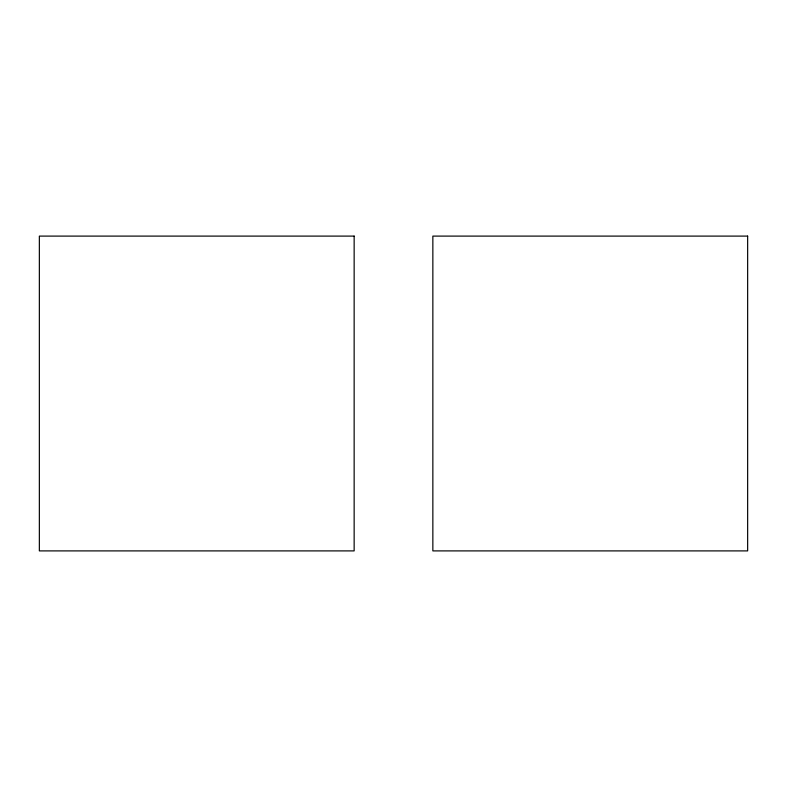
<?xml version="1.0" encoding="UTF-8"?>
<svg xmlns="http://www.w3.org/2000/svg" width="787" height="787" viewBox="0 0 787 787"><rect width="100%" height="100%" fill="white"/><g stroke="black" fill="none" stroke-linecap="round" stroke-linejoin="round"><path stroke-width="1.18" d="M354.15 236.1L39.35 236.1L39.35 550.9L354.15 550.9L354.15 236.1M747.65 236.1L432.85 236.1L432.85 550.9L747.65 550.9L747.65 236.1"/></g></svg>
